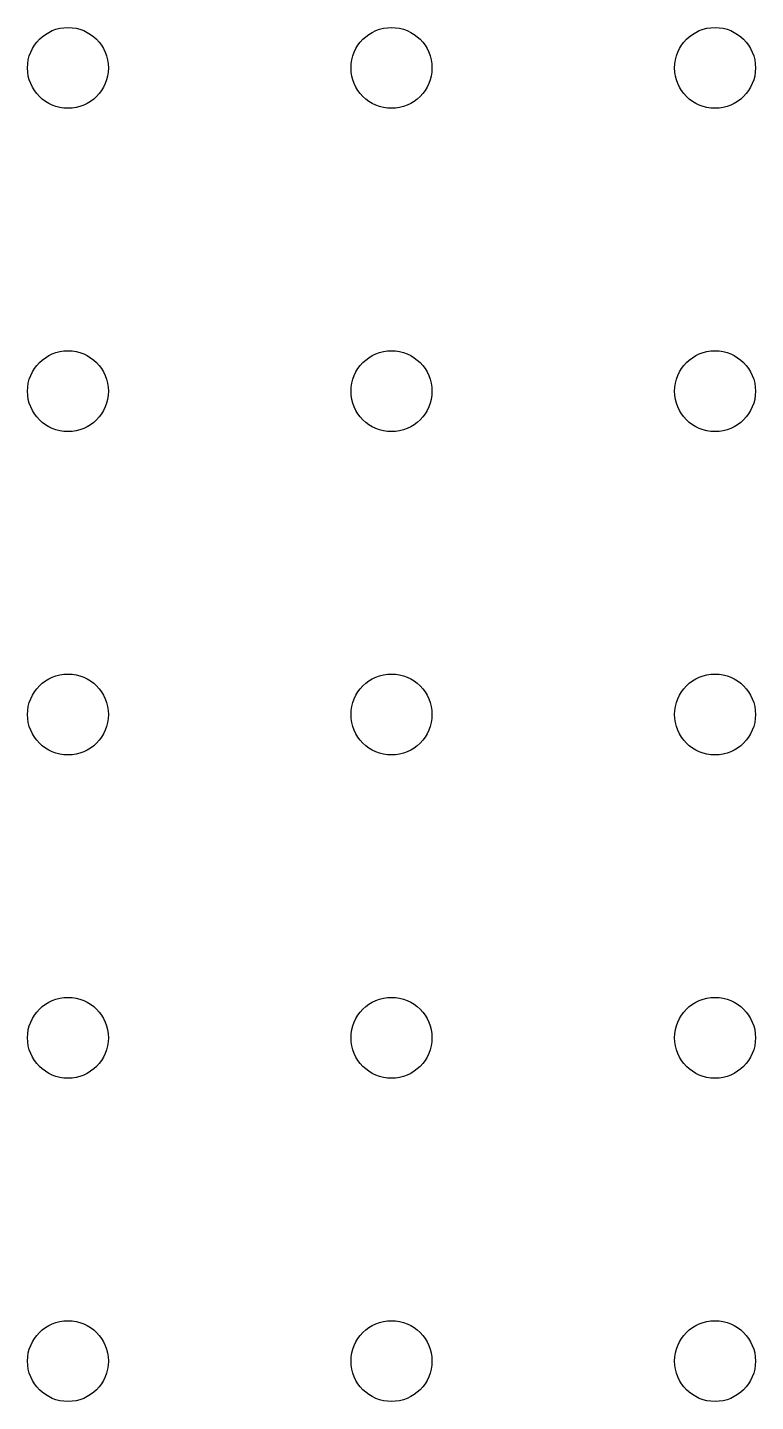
# Model space of a CAD drawing. Header units: metres. Extents: x -2.25 to 2.25, y -4.25 to 4.25.
import ezdxf

# ---------------------------------------------------------------- set-up
doc = ezdxf.new("R2010")
doc.units = ezdxf.units.M

msp = doc.modelspace()

# ---------------------------------------------------------------- linework, layer by layer
for centre in [(-2, 4), (0, 4), (2, 4), (-2, 2), (0, 2), (2, 2), (-2, 0), (0, 0), (2, 0), (-2, -2), (0, -2), (2, -2), (-2, -4), (0, -4), (2, -4)]:
    msp.add_circle(centre, 0.25)

doc.saveas('drawing.dxf')
